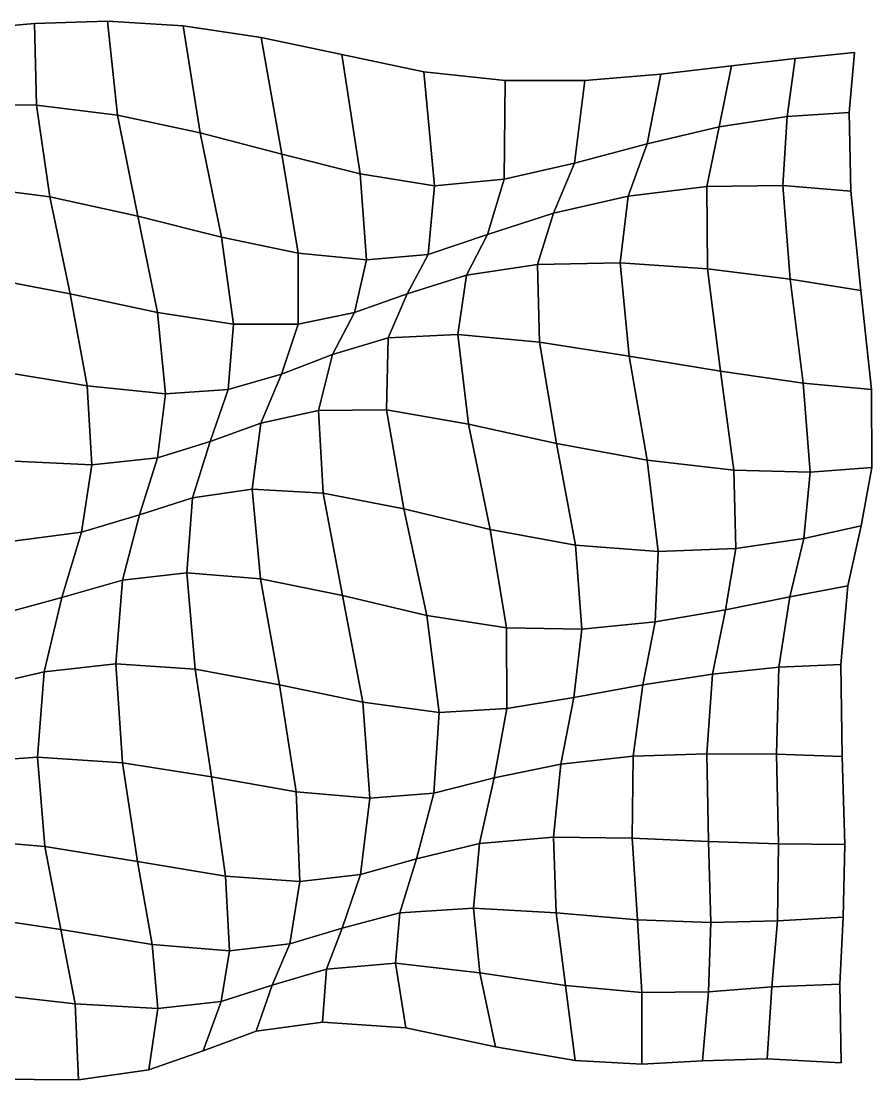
# Model space of a CAD drawing. Extents: x -161 to 224, y -128 to 124.
# Drawn here: x 23.8 to 224.3, y -125.1 to 124.4 of the extents above; entities that cross this region are included whole.
import ezdxf

# ---------------------------------------------------------------- set-up
doc = ezdxf.new("R2010")
doc.units = 0

msp = doc.modelspace()

# ---------------------------------------------------------------- linework, layer by layer
for points in [[(8.918265, 104.832207, -0.223197), (27.358091, 104.616417, 0.092985), (26.916843, 123.928009, -0.243772), (10.049014, 122.361443, -0.772292)], [(8.918265, 104.832207, -0.223197), (10.049014, 122.361443, -0.772292), (26.916843, 123.928009, -0.243772), (27.358091, 104.616417, 0.092985)], [(27.358091, 104.616417, 0.092985), (46.498928, 102.304314, -0.145002), (44.162743, 124.439896, -0.256273), (26.916843, 123.928009, -0.243772)], [(27.358091, 104.616417, 0.092985), (26.916843, 123.928009, -0.243772), (44.162743, 124.439896, -0.256273), (46.498928, 102.304314, -0.145002)], [(46.498928, 102.304314, -0.145002), (65.938744, 98.163071, -0.811147), (61.926289, 123.363197, -0.918742), (44.162743, 124.439896, -0.256273)], [(46.498928, 102.304314, -0.145002), (44.162743, 124.439896, -0.256273), (61.926289, 123.363197, -0.918742), (65.938744, 98.163071, -0.811147)], [(65.938744, 98.163071, -0.811147), (85.186073, 93.102859, -1.67746), (80.341217, 120.584045, -2.177941), (61.926289, 123.363197, -0.918742)], [(65.938744, 98.163071, -0.811147), (61.926289, 123.363197, -0.918742), (80.341217, 120.584045, -2.177941), (85.186073, 93.102859, -1.67746)], [(85.186073, 93.102859, -1.67746), (103.703545, 88.467361, -2.723268), (99.344002, 116.608574, -4.000871), (80.341217, 120.584045, -2.177941)], [(85.186073, 93.102859, -1.67746), (80.341217, 120.584045, -2.177941), (99.344002, 116.608574, -4.000871), (103.703545, 88.467361, -2.723268)], [(103.703545, 88.467361, -2.723268), (121.220268, 85.647552, -4.288994), (118.731323, 112.490173, -6.459198), (99.344002, 116.608574, -4.000871)], [(103.703545, 88.467361, -2.723268), (99.344002, 116.608574, -4.000871), (118.731323, 112.490173, -6.459198), (121.220268, 85.647552, -4.288994)], [(188.338898, 99.508163, -11.57028), (204.31044, 101.958321, -9.836219), (206.257172, 115.616501, -6.647185), (191.235413, 113.891396, -9.886594)], [(188.338898, 99.508163, -11.57028), (191.235413, 113.891396, -9.886594), (206.257172, 115.616501, -6.647185), (204.31044, 101.958321, -9.836219)], [(204.31044, 101.958321, -9.836219), (218.961548, 102.913681, -6.067088), (220.245026, 117.069626, -2.354146), (206.257172, 115.616501, -6.647185)], [(204.31044, 101.958321, -9.836219), (206.257172, 115.616501, -6.647185), (220.245026, 117.069626, -2.354146), (218.961548, 102.913681, -6.067088)], [(121.220268, 85.647552, -4.288994), (137.634827, 87.174522, -6.302417), (137.891785, 110.455086, -8.680449), (118.731323, 112.490173, -6.459198)], [(121.220268, 85.647552, -4.288994), (118.731323, 112.490173, -6.459198), (137.891785, 110.455086, -8.680449), (137.634827, 87.174522, -6.302417)], [(171.311386, 95.54924, -10.944477), (188.338898, 99.508163, -11.57028), (191.235413, 113.891396, -9.886594), (174.5755, 111.953522, -11.138139)], [(171.311386, 95.54924, -10.944477), (174.5755, 111.953522, -11.138139), (191.235413, 113.891396, -9.886594), (188.338898, 99.508163, -11.57028)], [(137.634827, 87.174522, -6.302417), (154.218292, 90.963799, -8.783713), (156.607468, 110.491493, -10.488631), (137.891785, 110.455086, -8.680449)], [(137.634827, 87.174522, -6.302417), (137.891785, 110.455086, -8.680449), (156.607468, 110.491493, -10.488631), (154.218292, 90.963799, -8.783713)], [(154.218292, 90.963799, -8.783713), (171.311386, 95.54924, -10.944477), (174.5755, 111.953522, -11.138139), (156.607468, 110.491493, -10.488631)], [(154.218292, 90.963799, -8.783713), (156.607468, 110.491493, -10.488631), (174.5755, 111.953522, -11.138139), (171.311386, 95.54924, -10.944477)], [(9.772697, 85.708145, -0.306701), (30.506697, 83.012199, -0.240733), (27.358091, 104.616417, 0.092985), (8.918265, 104.832207, -0.223197)], [(9.772697, 85.708145, -0.306701), (8.918265, 104.832207, -0.223197), (27.358091, 104.616417, 0.092985), (30.506697, 83.012199, -0.240733)], [(30.506697, 83.012199, -0.240733), (51.253788, 78.513649, -0.533583), (46.498928, 102.304314, -0.145002), (27.358091, 104.616417, 0.092985)], [(30.506697, 83.012199, -0.240733), (27.358091, 104.616417, 0.092985), (46.498928, 102.304314, -0.145002), (51.253788, 78.513649, -0.533583)], [(51.253788, 78.513649, -0.533583), (71.018745, 73.573586, -0.865396), (65.938744, 98.163071, -0.811147), (46.498928, 102.304314, -0.145002)], [(51.253788, 78.513649, -0.533583), (46.498928, 102.304314, -0.145002), (65.938744, 98.163071, -0.811147), (71.018745, 73.573586, -0.865396)], [(203.324646, 85.697144, -10.729864), (219.310852, 84.415955, -8.284557), (218.961548, 102.913681, -6.067088), (204.31044, 101.958321, -9.836219)], [(203.324646, 85.697144, -10.729864), (204.31044, 101.958321, -9.836219), (218.961548, 102.913681, -6.067088), (219.310852, 84.415955, -8.284557)], [(185.438644, 85.472885, -10.548389), (203.324646, 85.697144, -10.729864), (204.31044, 101.958321, -9.836219), (188.338898, 99.508163, -11.57028)], [(185.438644, 85.472885, -10.548389), (188.338898, 99.508163, -11.57028), (204.31044, 101.958321, -9.836219), (203.324646, 85.697144, -10.729864)], [(71.018745, 73.573586, -0.865396), (89.10659, 69.739243, -0.908686), (85.186073, 93.102859, -1.67746), (65.938744, 98.163071, -0.811147)], [(71.018745, 73.573586, -0.865396), (65.938744, 98.163071, -0.811147), (85.186073, 93.102859, -1.67746), (89.10659, 69.739243, -0.908686)], [(166.823914, 83.22464, -8.077272), (185.438644, 85.472885, -10.548389), (188.338898, 99.508163, -11.57028), (171.311386, 95.54924, -10.944477)], [(166.823914, 83.22464, -8.077272), (171.311386, 95.54924, -10.944477), (188.338898, 99.508163, -11.57028), (185.438644, 85.472885, -10.548389)], [(149.26532, 79.160049, -4.762304), (166.823914, 83.22464, -8.077272), (171.311386, 95.54924, -10.944477), (154.218292, 90.963799, -8.783713)], [(149.26532, 79.160049, -4.762304), (154.218292, 90.963799, -8.783713), (171.311386, 95.54924, -10.944477), (166.823914, 83.22464, -8.077272)], [(89.10659, 69.739243, -0.908686), (105.219391, 68.210098, -0.695544), (103.703545, 88.467361, -2.723268), (85.186073, 93.102859, -1.67746)], [(89.10659, 69.739243, -0.908686), (85.186073, 93.102859, -1.67746), (103.703545, 88.467361, -2.723268), (105.219391, 68.210098, -0.695544)], [(133.700592, 74.128029, -2.10246), (149.26532, 79.160049, -4.762304), (154.218292, 90.963799, -8.783713), (137.634827, 87.174522, -6.302417)], [(133.700592, 74.128029, -2.10246), (137.634827, 87.174522, -6.302417), (154.218292, 90.963799, -8.783713), (149.26532, 79.160049, -4.762304)], [(105.219391, 68.210098, -0.695544), (119.689499, 69.4851, -0.801467), (121.220268, 85.647552, -4.288994), (103.703545, 88.467361, -2.723268)], [(105.219391, 68.210098, -0.695544), (103.703545, 88.467361, -2.723268), (121.220268, 85.647552, -4.288994), (119.689499, 69.4851, -0.801467)], [(12.98984, 64.425919, -1.005555), (35.320942, 60.173679, -0.976939), (30.506697, 83.012199, -0.240733), (9.772697, 85.708145, -0.306701)], [(12.98984, 64.425919, -1.005555), (9.772697, 85.708145, -0.306701), (30.506697, 83.012199, -0.240733), (35.320942, 60.173679, -0.976939)], [(119.689499, 69.4851, -0.801467), (133.700592, 74.128029, -2.10246), (137.634827, 87.174522, -6.302417), (121.220268, 85.647552, -4.288994)], [(119.689499, 69.4851, -0.801467), (121.220268, 85.647552, -4.288994), (137.634827, 87.174522, -6.302417), (133.700592, 74.128029, -2.10246)], [(164.948837, 67.48558, -4.464067), (185.554794, 66.106064, -8.310751), (185.438644, 85.472885, -10.548389), (166.823914, 83.22464, -8.077272)], [(164.948837, 67.48558, -4.464067), (166.823914, 83.22464, -8.077272), (185.438644, 85.472885, -10.548389), (185.554794, 66.106064, -8.310751)], [(185.554794, 66.106064, -8.310751), (205.023331, 63.654602, -10.099689), (203.324646, 85.697144, -10.729864), (185.438644, 85.472885, -10.548389)], [(185.554794, 66.106064, -8.310751), (185.438644, 85.472885, -10.548389), (203.324646, 85.697144, -10.729864), (205.023331, 63.654602, -10.099689)], [(205.023331, 63.654602, -10.099689), (221.719025, 60.967022, -9.024819), (219.310852, 84.415955, -8.284557), (203.324646, 85.697144, -10.729864)], [(205.023331, 63.654602, -10.099689), (203.324646, 85.697144, -10.729864), (219.310852, 84.415955, -8.284557), (221.719025, 60.967022, -9.024819)], [(35.320942, 60.173679, -0.976939), (55.920376, 55.76923, -0.954115), (51.253788, 78.513649, -0.533583), (30.506697, 83.012199, -0.240733)], [(35.320942, 60.173679, -0.976939), (30.506697, 83.012199, -0.240733), (51.253788, 78.513649, -0.533583), (55.920376, 55.76923, -0.954115)], [(145.52774, 67.108368, -0.373492), (164.948837, 67.48558, -4.464067), (166.823914, 83.22464, -8.077272), (149.26532, 79.160049, -4.762304)], [(145.52774, 67.108368, -0.373492), (149.26532, 79.160049, -4.762304), (166.823914, 83.22464, -8.077272), (164.948837, 67.48558, -4.464067)], [(55.920376, 55.76923, -0.954115), (73.834732, 53.019745, -0.586258), (71.018745, 73.573586, -0.865396), (51.253788, 78.513649, -0.533583)], [(55.920376, 55.76923, -0.954115), (51.253788, 78.513649, -0.533583), (71.018745, 73.573586, -0.865396), (73.834732, 53.019745, -0.586258)], [(128.765579, 64.608261, 2.342953), (145.52774, 67.108368, -0.373492), (149.26532, 79.160049, -4.762304), (133.700592, 74.128029, -2.10246)], [(128.765579, 64.608261, 2.342953), (133.700592, 74.128029, -2.10246), (149.26532, 79.160049, -4.762304), (145.52774, 67.108368, -0.373492)], [(73.834732, 53.019745, -0.586258), (89.067139, 53.019531, 0.399449), (89.10659, 69.739243, -0.908686), (71.018745, 73.573586, -0.865396)], [(73.834732, 53.019745, -0.586258), (71.018745, 73.573586, -0.865396), (89.10659, 69.739243, -0.908686), (89.067139, 53.019531, 0.399449)], [(114.794388, 60.20192, 3.058645), (128.765579, 64.608261, 2.342953), (133.700592, 74.128029, -2.10246), (119.689499, 69.4851, -0.801467)], [(114.794388, 60.20192, 3.058645), (119.689499, 69.4851, -0.801467), (133.700592, 74.128029, -2.10246), (128.765579, 64.608261, 2.342953)], [(89.067139, 53.019531, 0.399449), (102.316978, 55.749489, 1.85864), (105.219391, 68.210098, -0.695544), (89.10659, 69.739243, -0.908686)], [(89.067139, 53.019531, 0.399449), (89.10659, 69.739243, -0.908686), (105.219391, 68.210098, -0.695544), (102.316978, 55.749489, 1.85864)], [(102.316978, 55.749489, 1.85864), (114.794388, 60.20192, 3.058645), (119.689499, 69.4851, -0.801467), (105.219391, 68.210098, -0.695544)], [(102.316978, 55.749489, 1.85864), (105.219391, 68.210098, -0.695544), (119.689499, 69.4851, -0.801467), (114.794388, 60.20192, 3.058645)], [(145.923721, 48.772312, 2.936067), (167.132568, 45.482941, -1.615171), (164.948837, 67.48558, -4.464067), (145.52774, 67.108368, -0.373492)], [(145.923721, 48.772312, 2.936067), (145.52774, 67.108368, -0.373492), (164.948837, 67.48558, -4.464067), (167.132568, 45.482941, -1.615171)], [(167.132568, 45.482941, -1.615171), (188.625702, 41.951904, -6.18227), (185.554794, 66.106064, -8.310751), (164.948837, 67.48558, -4.464067)], [(167.132568, 45.482941, -1.615171), (164.948837, 67.48558, -4.464067), (185.554794, 66.106064, -8.310751), (188.625702, 41.951904, -6.18227)], [(126.704369, 50.601273, 5.857487), (145.923721, 48.772312, 2.936067), (145.52774, 67.108368, -0.373492), (128.765579, 64.608261, 2.342953)], [(126.704369, 50.601273, 5.857487), (128.765579, 64.608261, 2.342953), (145.52774, 67.108368, -0.373492), (145.923721, 48.772312, 2.936067)], [(188.625702, 41.951904, -6.18227), (208.128265, 39.15546, -8.846894), (205.023331, 63.654602, -10.099689), (185.554794, 66.106064, -8.310751)], [(188.625702, 41.951904, -6.18227), (185.554794, 66.106064, -8.310751), (205.023331, 63.654602, -10.099689), (208.128265, 39.15546, -8.846894)], [(17.30452, 42.140045, -2.113544), (39.374012, 38.509247, -1.782297), (35.320942, 60.173679, -0.976939), (12.98984, 64.425919, -1.005555)], [(17.30452, 42.140045, -2.113544), (12.98984, 64.425919, -1.005555), (35.320942, 60.173679, -0.976939), (39.374012, 38.509247, -1.782297)], [(110.32515, 49.835159, 6.502541), (126.704369, 50.601273, 5.857487), (128.765579, 64.608261, 2.342953), (114.794388, 60.20192, 3.058645)], [(110.32515, 49.835159, 6.502541), (114.794388, 60.20192, 3.058645), (128.765579, 64.608261, 2.342953), (126.704369, 50.601273, 5.857487)], [(208.128265, 39.15546, -8.846894), (224.181076, 37.598965, -8.650934), (221.719025, 60.967022, -9.024819), (205.023331, 63.654602, -10.099689)], [(208.128265, 39.15546, -8.846894), (205.023331, 63.654602, -10.099689), (221.719025, 60.967022, -9.024819), (224.181076, 37.598965, -8.650934)], [(39.374012, 38.509247, -1.782297), (57.785652, 36.651196, -1.038311), (55.920376, 55.76923, -0.954115), (35.320942, 60.173679, -0.976939)], [(39.374012, 38.509247, -1.782297), (35.320942, 60.173679, -0.976939), (55.920376, 55.76923, -0.954115), (57.785652, 36.651196, -1.038311)], [(97.166351, 45.917545, 4.610574), (110.32515, 49.835159, 6.502541), (114.794388, 60.20192, 3.058645), (102.316978, 55.749489, 1.85864)], [(97.166351, 45.917545, 4.610574), (102.316978, 55.749489, 1.85864), (114.794388, 60.20192, 3.058645), (110.32515, 49.835159, 6.502541)], [(57.785652, 36.651196, -1.038311), (72.572922, 37.650539, 0.294715), (73.834732, 53.019745, -0.586258), (55.920376, 55.76923, -0.954115)], [(57.785652, 36.651196, -1.038311), (55.920376, 55.76923, -0.954115), (73.834732, 53.019745, -0.586258), (72.572922, 37.650539, 0.294715)], [(85.106743, 41.223015, 2.276096), (97.166351, 45.917545, 4.610574), (102.316978, 55.749489, 1.85864), (89.067139, 53.019531, 0.399449)], [(85.106743, 41.223015, 2.276096), (89.067139, 53.019531, 0.399449), (102.316978, 55.749489, 1.85864), (97.166351, 45.917545, 4.610574)], [(72.572922, 37.650539, 0.294715), (85.106743, 41.223015, 2.276096), (89.067139, 53.019531, 0.399449), (73.834732, 53.019745, -0.586258)], [(72.572922, 37.650539, 0.294715), (73.834732, 53.019745, -0.586258), (89.067139, 53.019531, 0.399449), (85.106743, 41.223015, 2.276096)], [(109.926201, 32.852203, 8.7484), (129.201767, 29.440407, 7.688961), (126.704369, 50.601273, 5.857487), (110.32515, 49.835159, 6.502541)], [(109.926201, 32.852203, 8.7484), (110.32515, 49.835159, 6.502541), (126.704369, 50.601273, 5.857487), (129.201767, 29.440407, 7.688961)], [(129.201767, 29.440407, 7.688961), (149.998642, 24.941965, 4.434984), (145.923721, 48.772312, 2.936067), (126.704369, 50.601273, 5.857487)], [(129.201767, 29.440407, 7.688961), (126.704369, 50.601273, 5.857487), (145.923721, 48.772312, 2.936067), (149.998642, 24.941965, 4.434984)], [(93.848412, 32.674706, 6.852113), (109.926201, 32.852203, 8.7484), (110.32515, 49.835159, 6.502541), (97.166351, 45.917545, 4.610574)], [(93.848412, 32.674706, 6.852113), (97.166351, 45.917545, 4.610574), (110.32515, 49.835159, 6.502541), (109.926201, 32.852203, 8.7484)], [(149.998642, 24.941965, 4.434984), (171.302872, 20.980616, -0.235223), (167.132568, 45.482941, -1.615171), (145.923721, 48.772312, 2.936067)], [(149.998642, 24.941965, 4.434984), (145.923721, 48.772312, 2.936067), (167.132568, 45.482941, -1.615171), (171.302872, 20.980616, -0.235223)], [(80.300537, 29.717278, 4.136584), (93.848412, 32.674706, 6.852113), (97.166351, 45.917545, 4.610574), (85.106743, 41.223015, 2.276096)], [(80.300537, 29.717278, 4.136584), (85.106743, 41.223015, 2.276096), (97.166351, 45.917545, 4.610574), (93.848412, 32.674706, 6.852113)], [(171.302872, 20.980616, -0.235223), (191.765457, 18.60247, -4.757995), (188.625702, 41.951904, -6.18227), (167.132568, 45.482941, -1.615171)], [(171.302872, 20.980616, -0.235223), (167.132568, 45.482941, -1.615171), (188.625702, 41.951904, -6.18227), (191.765457, 18.60247, -4.757995)], [(20.460297, 20.847322, -3.479917), (40.449436, 19.888157, -2.62847), (39.374012, 38.509247, -1.782297), (17.30452, 42.140045, -2.113544)], [(20.460297, 20.847322, -3.479917), (17.30452, 42.140045, -2.113544), (39.374012, 38.509247, -1.782297), (40.449436, 19.888157, -2.62847)], [(68.342247, 25.355717, 1.383069), (80.300537, 29.717278, 4.136584), (85.106743, 41.223015, 2.276096), (72.572922, 37.650539, 0.294715)], [(68.342247, 25.355717, 1.383069), (72.572922, 37.650539, 0.294715), (85.106743, 41.223015, 2.276096), (80.300537, 29.717278, 4.136584)], [(191.765457, 18.60247, -4.757995), (209.725525, 18.133316, -7.449917), (208.128265, 39.15546, -8.846894), (188.625702, 41.951904, -6.18227)], [(191.765457, 18.60247, -4.757995), (188.625702, 41.951904, -6.18227), (208.128265, 39.15546, -8.846894), (209.725525, 18.133316, -7.449917)], [(40.449436, 19.888157, -2.62847), (55.903572, 21.540558, -0.955085), (57.785652, 36.651196, -1.038311), (39.374012, 38.509247, -1.782297)], [(40.449436, 19.888157, -2.62847), (39.374012, 38.509247, -1.782297), (57.785652, 36.651196, -1.038311), (55.903572, 21.540558, -0.955085)], [(55.903572, 21.540558, -0.955085), (68.342247, 25.355717, 1.383069), (72.572922, 37.650539, 0.294715), (57.785652, 36.651196, -1.038311)], [(55.903572, 21.540558, -0.955085), (57.785652, 36.651196, -1.038311), (72.572922, 37.650539, 0.294715), (68.342247, 25.355717, 1.383069)], [(209.725525, 18.133316, -7.449917), (224.298096, 19.290789, -7.516487), (224.181076, 37.598965, -8.650934), (208.128265, 39.15546, -8.846894)], [(209.725525, 18.133316, -7.449917), (208.128265, 39.15546, -8.846894), (224.181076, 37.598965, -8.650934), (224.298096, 19.290789, -7.516487)], [(78.223213, 14.159698, 4.846601), (94.94191, 13.217232, 7.496843), (93.848412, 32.674706, 6.852113), (80.300537, 29.717278, 4.136584)], [(78.223213, 14.159698, 4.846601), (80.300537, 29.717278, 4.136584), (93.848412, 32.674706, 6.852113), (94.94191, 13.217232, 7.496843)], [(94.94191, 13.217232, 7.496843), (113.972076, 9.540063, 8.922599), (109.926201, 32.852203, 8.7484), (93.848412, 32.674706, 6.852113)], [(94.94191, 13.217232, 7.496843), (93.848412, 32.674706, 6.852113), (109.926201, 32.852203, 8.7484), (113.972076, 9.540063, 8.922599)], [(113.972076, 9.540063, 8.922599), (134.297699, 4.606736, 7.315031), (129.201767, 29.440407, 7.688961), (109.926201, 32.852203, 8.7484)], [(113.972076, 9.540063, 8.922599), (109.926201, 32.852203, 8.7484), (129.201767, 29.440407, 7.688961), (134.297699, 4.606736, 7.315031)], [(64.184349, 12.094036, 1.660887), (78.223213, 14.159698, 4.846601), (80.300537, 29.717278, 4.136584), (68.342247, 25.355717, 1.383069)], [(64.184349, 12.094036, 1.660887), (68.342247, 25.355717, 1.383069), (80.300537, 29.717278, 4.136584), (78.223213, 14.159698, 4.846601)], [(134.297699, 4.606736, 7.315031), (154.418274, 0.971875, 3.866047), (149.998642, 24.941965, 4.434984), (129.201767, 29.440407, 7.688961)], [(134.297699, 4.606736, 7.315031), (129.201767, 29.440407, 7.688961), (149.998642, 24.941965, 4.434984), (154.418274, 0.971875, 3.866047)], [(51.638401, 8.08371, -1.431377), (64.184349, 12.094036, 1.660887), (68.342247, 25.355717, 1.383069), (55.903572, 21.540558, -0.955085)], [(51.638401, 8.08371, -1.431377), (55.903572, 21.540558, -0.955085), (68.342247, 25.355717, 1.383069), (64.184349, 12.094036, 1.660887)], [(154.418274, 0.971875, 3.866047), (173.935196, -0.523872, -0.484381), (171.302872, 20.980616, -0.235223), (149.998642, 24.941965, 4.434984)], [(154.418274, 0.971875, 3.866047), (149.998642, 24.941965, 4.434984), (171.302872, 20.980616, -0.235223), (173.935196, -0.523872, -0.484381)], [(20.641317, 1.738563, -5.092856), (37.973412, 4.01896, -3.868504), (40.449436, 19.888157, -2.62847), (20.460297, 20.847322, -3.479917)], [(20.641317, 1.738563, -5.092856), (20.460297, 20.847322, -3.479917), (40.449436, 19.888157, -2.62847), (37.973412, 4.01896, -3.868504)], [(37.973412, 4.01896, -3.868504), (51.638401, 8.08371, -1.431377), (55.903572, 21.540558, -0.955085), (40.449436, 19.888157, -2.62847)], [(37.973412, 4.01896, -3.868504), (40.449436, 19.888157, -2.62847), (55.903572, 21.540558, -0.955085), (51.638401, 8.08371, -1.431377)], [(173.935196, -0.523872, -0.484381), (192.219345, 0.163657, -4.297604), (191.765457, 18.60247, -4.757995), (171.302872, 20.980616, -0.235223)], [(173.935196, -0.523872, -0.484381), (171.302872, 20.980616, -0.235223), (191.765457, 18.60247, -4.757995), (192.219345, 0.163657, -4.297604)], [(192.219345, 0.163657, -4.297604), (208.285873, 2.493369, -6.26655), (209.725525, 18.133316, -7.449917), (191.765457, 18.60247, -4.757995)], [(192.219345, 0.163657, -4.297604), (191.765457, 18.60247, -4.757995), (209.725525, 18.133316, -7.449917), (208.285873, 2.493369, -6.26655)], [(208.285873, 2.493369, -6.26655), (221.770889, 5.537456, -6.052214), (224.298096, 19.290789, -7.516487), (209.725525, 18.133316, -7.449917)], [(208.285873, 2.493369, -6.26655), (209.725525, 18.133316, -7.449917), (224.298096, 19.290789, -7.516487), (221.770889, 5.537456, -6.052214)], [(62.802551, -5.542017, 0.002564), (80.230209, -6.963164, 3.211934), (78.223213, 14.159698, 4.846601), (64.184349, 12.094036, 1.660887)], [(62.802551, -5.542017, 0.002564), (64.184349, 12.094036, 1.660887), (78.223213, 14.159698, 4.846601), (80.230209, -6.963164, 3.211934)], [(80.230209, -6.963164, 3.211934), (99.542107, -10.918246, 5.569177), (94.94191, 13.217232, 7.496843), (78.223213, 14.159698, 4.846601)], [(80.230209, -6.963164, 3.211934), (78.223213, 14.159698, 4.846601), (94.94191, 13.217232, 7.496843), (99.542107, -10.918246, 5.569177)], [(99.542107, -10.918246, 5.569177), (119.372299, -15.618661, 6.463151), (113.972076, 9.540063, 8.922599), (94.94191, 13.217232, 7.496843)], [(99.542107, -10.918246, 5.569177), (94.94191, 13.217232, 7.496843), (113.972076, 9.540063, 8.922599), (119.372299, -15.618661, 6.463151)], [(47.631718, -7.325962, -3.304081), (62.802551, -5.542017, 0.002564), (64.184349, 12.094036, 1.660887), (51.638401, 8.08371, -1.431377)], [(47.631718, -7.325962, -3.304081), (51.638401, 8.08371, -1.431377), (64.184349, 12.094036, 1.660887), (62.802551, -5.542017, 0.002564)], [(33.377899, -11.399661, -5.85981), (47.631718, -7.325962, -3.304081), (51.638401, 8.08371, -1.431377), (37.973412, 4.01896, -3.868504)], [(33.377899, -11.399661, -5.85981), (37.973412, 4.01896, -3.868504), (51.638401, 8.08371, -1.431377), (47.631718, -7.325962, -3.304081)], [(119.372299, -15.618661, 6.463151), (138.144867, -18.498821, 4.708992), (134.297699, 4.606736, 7.315031), (113.972076, 9.540063, 8.922599)], [(119.372299, -15.618661, 6.463151), (113.972076, 9.540063, 8.922599), (134.297699, 4.606736, 7.315031), (138.144867, -18.498821, 4.708992)], [(204.993057, -11.226073, -5.279306), (218.60585, -8.659382, -4.638481), (221.770889, 5.537456, -6.052214), (208.285873, 2.493369, -6.26655)], [(204.993057, -11.226073, -5.279306), (208.285873, 2.493369, -6.26655), (221.770889, 5.537456, -6.052214), (218.60585, -8.659382, -4.638481)], [(17.691515, -15.611857, -6.846465), (33.377899, -11.399661, -5.85981), (37.973412, 4.01896, -3.868504), (20.641317, 1.738563, -5.092856)], [(17.691515, -15.611857, -6.846465), (20.641317, 1.738563, -5.092856), (37.973412, 4.01896, -3.868504), (33.377899, -11.399661, -5.85981)], [(138.144867, -18.498821, 4.708992), (155.927948, -18.823912, 1.607444), (154.418274, 0.971875, 3.866047), (134.297699, 4.606736, 7.315031)], [(138.144867, -18.498821, 4.708992), (134.297699, 4.606736, 7.315031), (154.418274, 0.971875, 3.866047), (155.927948, -18.823912, 1.607444)], [(155.927948, -18.823912, 1.607444), (173.19873, -17.1455, -1.818252), (173.935196, -0.523872, -0.484381), (154.418274, 0.971875, 3.866047)], [(155.927948, -18.823912, 1.607444), (154.418274, 0.971875, 3.866047), (173.935196, -0.523872, -0.484381), (173.19873, -17.1455, -1.818252)], [(173.19873, -17.1455, -1.818252), (189.793716, -14.326951, -4.380298), (192.219345, 0.163657, -4.297604), (173.935196, -0.523872, -0.484381)], [(173.19873, -17.1455, -1.818252), (173.935196, -0.523872, -0.484381), (192.219345, 0.163657, -4.297604), (189.793716, -14.326951, -4.380298)], [(189.793716, -14.326951, -4.380298), (204.993057, -11.226073, -5.279306), (208.285873, 2.493369, -6.26655), (192.219345, 0.163657, -4.297604)], [(189.793716, -14.326951, -4.380298), (192.219345, 0.163657, -4.297604), (208.285873, 2.493369, -6.26655), (204.993057, -11.226073, -5.279306)], [(29.19923, -28.869411, -8.360374), (46.118557, -27.028301, -6.651323), (47.631718, -7.325962, -3.304081), (33.377899, -11.399661, -5.85981)], [(29.19923, -28.869411, -8.360374), (33.377899, -11.399661, -5.85981), (47.631718, -7.325962, -3.304081), (46.118557, -27.028301, -6.651323)], [(46.118557, -27.028301, -6.651323), (64.812912, -28.292137, -3.918119), (62.802551, -5.542017, 0.002564), (47.631718, -7.325962, -3.304081)], [(46.118557, -27.028301, -6.651323), (47.631718, -7.325962, -3.304081), (62.802551, -5.542017, 0.002564), (64.812912, -28.292137, -3.918119)], [(64.812912, -28.292137, -3.918119), (84.710869, -31.974087, -1.143222), (80.230209, -6.963164, 3.211934), (62.802551, -5.542017, 0.002564)], [(64.812912, -28.292137, -3.918119), (62.802551, -5.542017, 0.002564), (80.230209, -6.963164, 3.211934), (84.710869, -31.974087, -1.143222)], [(84.710869, -31.974087, -1.143222), (104.290962, -36.043232, 0.854969), (99.542107, -10.918246, 5.569177), (80.230209, -6.963164, 3.211934)], [(84.710869, -31.974087, -1.143222), (80.230209, -6.963164, 3.211934), (99.542107, -10.918246, 5.569177), (104.290962, -36.043232, 0.854969)], [(202.400345, -27.816633, -4.389003), (217.016418, -27.163351, -3.512351), (218.60585, -8.659382, -4.638481), (204.993057, -11.226073, -5.279306)], [(202.400345, -27.816633, -4.389003), (204.993057, -11.226073, -5.279306), (218.60585, -8.659382, -4.638481), (217.016418, -27.163351, -3.512351)], [(13.248227, -32.611897, -8.236677), (29.19923, -28.869411, -8.360374), (33.377899, -11.399661, -5.85981), (17.691515, -15.611857, -6.846465)], [(13.248227, -32.611897, -8.236677), (17.691515, -15.611857, -6.846465), (33.377899, -11.399661, -5.85981), (29.19923, -28.869411, -8.360374)], [(104.290962, -36.043232, 0.854969), (122.315041, -38.460423, 1.505315), (119.372299, -15.618661, 6.463151), (99.542107, -10.918246, 5.569177)], [(104.290962, -36.043232, 0.854969), (99.542107, -10.918246, 5.569177), (119.372299, -15.618661, 6.463151), (122.315041, -38.460423, 1.505315)], [(186.779175, -29.475863, -4.549405), (202.400345, -27.816633, -4.389003), (204.993057, -11.226073, -5.279306), (189.793716, -14.326951, -4.380298)], [(186.779175, -29.475863, -4.549405), (189.793716, -14.326951, -4.380298), (204.993057, -11.226073, -5.279306), (202.400345, -27.816633, -4.389003)], [(170.35231, -31.954893, -3.531064), (186.779175, -29.475863, -4.549405), (189.793716, -14.326951, -4.380298), (173.19873, -17.1455, -1.818252)], [(170.35231, -31.954893, -3.531064), (173.19873, -17.1455, -1.818252), (189.793716, -14.326951, -4.380298), (186.779175, -29.475863, -4.549405)], [(122.315041, -38.460423, 1.505315), (138.297989, -37.55513, 0.376208), (138.144867, -18.498821, 4.708992), (119.372299, -15.618661, 6.463151)], [(122.315041, -38.460423, 1.505315), (119.372299, -15.618661, 6.463151), (138.144867, -18.498821, 4.708992), (138.297989, -37.55513, 0.376208)], [(154.054443, -34.925434, -1.614328), (170.35231, -31.954893, -3.531064), (173.19873, -17.1455, -1.818252), (155.927948, -18.823912, 1.607444)], [(154.054443, -34.925434, -1.614328), (155.927948, -18.823912, 1.607444), (173.19873, -17.1455, -1.818252), (170.35231, -31.954893, -3.531064)], [(138.297989, -37.55513, 0.376208), (154.054443, -34.925434, -1.614328), (155.927948, -18.823912, 1.607444), (138.144867, -18.498821, 4.708992)], [(138.297989, -37.55513, 0.376208), (138.144867, -18.498821, 4.708992), (155.927948, -18.823912, 1.607444), (154.054443, -34.925434, -1.614328)], [(27.622238, -49.028004, -10.210989), (47.677021, -50.31004, -10.216594), (46.118557, -27.028301, -6.651323), (29.19923, -28.869411, -8.360374)], [(27.622238, -49.028004, -10.210989), (29.19923, -28.869411, -8.360374), (46.118557, -27.028301, -6.651323), (47.677021, -50.31004, -10.216594)], [(47.677021, -50.31004, -10.216594), (68.66143, -53.65818, -8.835721), (64.812912, -28.292137, -3.918119), (46.118557, -27.028301, -6.651323)], [(47.677021, -50.31004, -10.216594), (46.118557, -27.028301, -6.651323), (64.812912, -28.292137, -3.918119), (68.66143, -53.65818, -8.835721)], [(201.810043, -48.318546, -3.586575), (217.297943, -48.890778, -2.852682), (217.016418, -27.163351, -3.512351), (202.400345, -27.816633, -4.389003)], [(201.810043, -48.318546, -3.586575), (202.400345, -27.816633, -4.389003), (217.016418, -27.163351, -3.512351), (217.297943, -48.890778, -2.852682)], [(9.768808, -50.24379, -8.336405), (27.622238, -49.028004, -10.210989), (29.19923, -28.869411, -8.360374), (13.248227, -32.611897, -8.236677)], [(9.768808, -50.24379, -8.336405), (13.248227, -32.611897, -8.236677), (29.19923, -28.869411, -8.360374), (27.622238, -49.028004, -10.210989)], [(68.66143, -53.65818, -8.835721), (88.571556, -57.145195, -6.91888), (84.710869, -31.974087, -1.143222), (64.812912, -28.292137, -3.918119)], [(68.66143, -53.65818, -8.835721), (64.812912, -28.292137, -3.918119), (84.710869, -31.974087, -1.143222), (88.571556, -57.145195, -6.91888)], [(168.062408, -48.795975, -4.794827), (185.405121, -48.196922, -4.416324), (186.779175, -29.475863, -4.549405), (170.35231, -31.954893, -3.531064)], [(168.062408, -48.795975, -4.794827), (170.35231, -31.954893, -3.531064), (186.779175, -29.475863, -4.549405), (185.405121, -48.196922, -4.416324)], [(185.405121, -48.196922, -4.416324), (201.810043, -48.318546, -3.586575), (202.400345, -27.816633, -4.389003), (186.779175, -29.475863, -4.549405)], [(185.405121, -48.196922, -4.416324), (186.779175, -29.475863, -4.549405), (202.400345, -27.816633, -4.389003), (201.810043, -48.318546, -3.586575)], [(88.571556, -57.145195, -6.91888), (105.995308, -58.698715, -5.279617), (104.290962, -36.043232, 0.854969), (84.710869, -31.974087, -1.143222)], [(88.571556, -57.145195, -6.91888), (84.710869, -31.974087, -1.143222), (104.290962, -36.043232, 0.854969), (105.995308, -58.698715, -5.279617)], [(150.958496, -50.641094, -4.614095), (168.062408, -48.795975, -4.794827), (170.35231, -31.954893, -3.531064), (154.054443, -34.925434, -1.614328)], [(150.958496, -50.641094, -4.614095), (154.054443, -34.925434, -1.614328), (170.35231, -31.954893, -3.531064), (168.062408, -48.795975, -4.794827)], [(135.306366, -53.855331, -4.288338), (150.958496, -50.641094, -4.614095), (154.054443, -34.925434, -1.614328), (138.297989, -37.55513, 0.376208)], [(135.306366, -53.855331, -4.288338), (138.297989, -37.55513, 0.376208), (154.054443, -34.925434, -1.614328), (150.958496, -50.641094, -4.614095)], [(105.995308, -58.698715, -5.279617), (121.08474, -57.476852, -4.473486), (122.315041, -38.460423, 1.505315), (104.290962, -36.043232, 0.854969)], [(105.995308, -58.698715, -5.279617), (104.290962, -36.043232, 0.854969), (122.315041, -38.460423, 1.505315), (121.08474, -57.476852, -4.473486)], [(121.08474, -57.476852, -4.473486), (135.306366, -53.855331, -4.288338), (138.297989, -37.55513, 0.376208), (122.315041, -38.460423, 1.505315)], [(121.08474, -57.476852, -4.473486), (122.315041, -38.460423, 1.505315), (138.297989, -37.55513, 0.376208), (135.306366, -53.855331, -4.288338)], [(9.036086, -68.330513, -6.337285), (29.320271, -70.102539, -9.859035), (27.622238, -49.028004, -10.210989), (9.768808, -50.24379, -8.336405)], [(9.036086, -68.330513, -6.337285), (9.768808, -50.24379, -8.336405), (27.622238, -49.028004, -10.210989), (29.320271, -70.102539, -9.859035)], [(29.320271, -70.102539, -9.859035), (51.219475, -73.620415, -11.825101), (47.677021, -50.31004, -10.216594), (27.622238, -49.028004, -10.210989)], [(29.320271, -70.102539, -9.859035), (27.622238, -49.028004, -10.210989), (47.677021, -50.31004, -10.216594), (51.219475, -73.620415, -11.825101)], [(149.221985, -67.898781, -6.189943), (167.831741, -68.136963, -5.047797), (168.062408, -48.795975, -4.794827), (150.958496, -50.641094, -4.614095)], [(149.221985, -67.898781, -6.189943), (150.958496, -50.641094, -4.614095), (168.062408, -48.795975, -4.794827), (167.831741, -68.136963, -5.047797)], [(167.831741, -68.136963, -5.047797), (185.79805, -68.92038, -3.908116), (185.405121, -48.196922, -4.416324), (168.062408, -48.795975, -4.794827)], [(167.831741, -68.136963, -5.047797), (168.062408, -48.795975, -4.794827), (185.405121, -48.196922, -4.416324), (185.79805, -68.92038, -3.908116)], [(185.79805, -68.92038, -3.908116), (202.265045, -69.403572, -3.036397), (201.810043, -48.318546, -3.586575), (185.405121, -48.196922, -4.416324)], [(185.79805, -68.92038, -3.908116), (185.405121, -48.196922, -4.416324), (201.810043, -48.318546, -3.586575), (202.265045, -69.403572, -3.036397)], [(202.265045, -69.403572, -3.036397), (217.918579, -69.559761, -2.790252), (217.297943, -48.890778, -2.852682), (201.810043, -48.318546, -3.586575)], [(202.265045, -69.403572, -3.036397), (201.810043, -48.318546, -3.586575), (217.297943, -48.890778, -2.852682), (217.918579, -69.559761, -2.790252)], [(51.219475, -73.620415, -11.825101), (71.943268, -77.048859, -12.158889), (68.66143, -53.65818, -8.835721), (47.677021, -50.31004, -10.216594)], [(51.219475, -73.620415, -11.825101), (47.677021, -50.31004, -10.216594), (68.66143, -53.65818, -8.835721), (71.943268, -77.048859, -12.158889)], [(131.809433, -69.374641, -7.401672), (149.221985, -67.898781, -6.189943), (150.958496, -50.641094, -4.614095), (135.306366, -53.855331, -4.288338)], [(131.809433, -69.374641, -7.401672), (135.306366, -53.855331, -4.288338), (150.958496, -50.641094, -4.614095), (149.221985, -67.898781, -6.189943)], [(71.943268, -77.048859, -12.158889), (89.45472, -78.325096, -11.353597), (88.571556, -57.145195, -6.91888), (68.66143, -53.65818, -8.835721)], [(71.943268, -77.048859, -12.158889), (68.66143, -53.65818, -8.835721), (88.571556, -57.145195, -6.91888), (89.45472, -78.325096, -11.353597)], [(116.985962, -72.964462, -8.95716), (131.809433, -69.374641, -7.401672), (135.306366, -53.855331, -4.288338), (121.08474, -57.476852, -4.473486)], [(116.985962, -72.964462, -8.95716), (121.08474, -57.476852, -4.473486), (135.306366, -53.855331, -4.288338), (131.809433, -69.374641, -7.401672)], [(89.45472, -78.325096, -11.353597), (103.802574, -76.632294, -10.099382), (105.995308, -58.698715, -5.279617), (88.571556, -57.145195, -6.91888)], [(89.45472, -78.325096, -11.353597), (88.571556, -57.145195, -6.91888), (105.995308, -58.698715, -5.279617), (103.802574, -76.632294, -10.099382)], [(103.802574, -76.632294, -10.099382), (116.985962, -72.964462, -8.95716), (121.08474, -57.476852, -4.473486), (105.995308, -58.698715, -5.279617)], [(103.802574, -76.632294, -10.099382), (105.995308, -58.698715, -5.279617), (121.08474, -57.476852, -4.473486), (116.985962, -72.964462, -8.95716)], [(11.075456, -86.313225, -2.428737), (33.103573, -89.634468, -6.613852), (29.320271, -70.102539, -9.859035), (9.036086, -68.330513, -6.337285)], [(11.075456, -86.313225, -2.428737), (9.036086, -68.330513, -6.337285), (29.320271, -70.102539, -9.859035), (33.103573, -89.634468, -6.613852)], [(113.066269, -85.692444, -9.976185), (130.374191, -84.625992, -7.831756), (131.809433, -69.374641, -7.401672), (116.985962, -72.964462, -8.95716)], [(113.066269, -85.692444, -9.976185), (116.985962, -72.964462, -8.95716), (131.809433, -69.374641, -7.401672), (130.374191, -84.625992, -7.831756)], [(130.374191, -84.625992, -7.831756), (149.857651, -85.733902, -5.980175), (149.221985, -67.898781, -6.189943), (131.809433, -69.374641, -7.401672)], [(130.374191, -84.625992, -7.831756), (131.809433, -69.374641, -7.401672), (149.221985, -67.898781, -6.189943), (149.857651, -85.733902, -5.980175)], [(149.857651, -85.733902, -5.980175), (169.036606, -87.320686, -4.473248), (167.831741, -68.136963, -5.047797), (149.221985, -67.898781, -6.189943)], [(149.857651, -85.733902, -5.980175), (149.221985, -67.898781, -6.189943), (167.831741, -68.136963, -5.047797), (169.036606, -87.320686, -4.473248)], [(169.036606, -87.320686, -4.473248), (186.356918, -88.001877, -3.43153), (185.79805, -68.92038, -3.908116), (167.831741, -68.136963, -5.047797)], [(169.036606, -87.320686, -4.473248), (167.831741, -68.136963, -5.047797), (185.79805, -68.92038, -3.908116), (186.356918, -88.001877, -3.43153)], [(186.356918, -88.001877, -3.43153), (202.025635, -87.552963, -3.04855), (202.265045, -69.403572, -3.036397), (185.79805, -68.92038, -3.908116)], [(186.356918, -88.001877, -3.43153), (185.79805, -68.92038, -3.908116), (202.265045, -69.403572, -3.036397), (202.025635, -87.552963, -3.04855)], [(202.025635, -87.552963, -3.04855), (217.560791, -86.736244, -3.339592), (217.918579, -69.559761, -2.790252), (202.265045, -69.403572, -3.036397)], [(202.025635, -87.552963, -3.04855), (202.265045, -69.403572, -3.036397), (217.918579, -69.559761, -2.790252), (217.560791, -86.736244, -3.339592)], [(33.103573, -89.634468, -6.613852), (54.679764, -93.144798, -9.892111), (51.219475, -73.620415, -11.825101), (29.320271, -70.102539, -9.859035)], [(33.103573, -89.634468, -6.613852), (29.320271, -70.102539, -9.859035), (51.219475, -73.620415, -11.825101), (54.679764, -93.144798, -9.892111)], [(54.679764, -93.144798, -9.892111), (72.861107, -94.615898, -11.642618), (71.943268, -77.048859, -12.158889), (51.219475, -73.620415, -11.825101)], [(54.679764, -93.144798, -9.892111), (51.219475, -73.620415, -11.825101), (71.943268, -77.048859, -12.158889), (72.861107, -94.615898, -11.642618)], [(99.438942, -89.284103, -11.184711), (113.066269, -85.692444, -9.976185), (116.985962, -72.964462, -8.95716), (103.802574, -76.632294, -10.099382)], [(99.438942, -89.284103, -11.184711), (103.802574, -76.632294, -10.099382), (116.985962, -72.964462, -8.95716), (113.066269, -85.692444, -9.976185)], [(72.861107, -94.615898, -11.642618), (87.081238, -93.012489, -11.9174), (89.45472, -78.325096, -11.353597), (71.943268, -77.048859, -12.158889)], [(72.861107, -94.615898, -11.642618), (71.943268, -77.048859, -12.158889), (89.45472, -78.325096, -11.353597), (87.081238, -93.012489, -11.9174)], [(87.081238, -93.012489, -11.9174), (99.438942, -89.284103, -11.184711), (103.802574, -76.632294, -10.099382), (89.45472, -78.325096, -11.353597)], [(87.081238, -93.012489, -11.9174), (89.45472, -78.325096, -11.353597), (103.802574, -76.632294, -10.099382), (99.438942, -89.284103, -11.184711)], [(111.98053, -97.576004, -7.730453), (131.934494, -99.869354, -6.193388), (130.374191, -84.625992, -7.831756), (113.066269, -85.692444, -9.976185)], [(111.98053, -97.576004, -7.730453), (113.066269, -85.692444, -9.976185), (130.374191, -84.625992, -7.831756), (131.934494, -99.869354, -6.193388)], [(131.934494, -99.869354, -6.193388), (152.075699, -102.845512, -4.859411), (149.857651, -85.733902, -5.980175), (130.374191, -84.625992, -7.831756)], [(131.934494, -99.869354, -6.193388), (130.374191, -84.625992, -7.831756), (149.857651, -85.733902, -5.980175), (152.075699, -102.845512, -4.859411)], [(14.208533, -104.645447, 1.833267), (36.524029, -107.156387, -1.608277), (33.103573, -89.634468, -6.613852), (11.075456, -86.313225, -2.428737)], [(14.208533, -104.645447, 1.833267), (11.075456, -86.313225, -2.428737), (33.103573, -89.634468, -6.613852), (36.524029, -107.156387, -1.608277)], [(95.751251, -98.995605, -8.377678), (111.98053, -97.576004, -7.730453), (113.066269, -85.692444, -9.976185), (99.438942, -89.284103, -11.184711)], [(95.751251, -98.995605, -8.377678), (99.438942, -89.284103, -11.184711), (113.066269, -85.692444, -9.976185), (111.98053, -97.576004, -7.730453)], [(152.075699, -102.845512, -4.859411), (170.085114, -104.486526, -3.933326), (169.036606, -87.320686, -4.473248), (149.857651, -85.733902, -5.980175)], [(152.075699, -102.845512, -4.859411), (149.857651, -85.733902, -5.980175), (169.036606, -87.320686, -4.473248), (170.085114, -104.486526, -3.933326)], [(170.085114, -104.486526, -3.933326), (185.773819, -104.278709, -3.553248), (186.356918, -88.001877, -3.43153), (169.036606, -87.320686, -4.473248)], [(170.085114, -104.486526, -3.933326), (169.036606, -87.320686, -4.473248), (186.356918, -88.001877, -3.43153), (185.773819, -104.278709, -3.553248)], [(200.688522, -103.155243, -3.727323), (216.717865, -102.501312, -4.17973), (217.560791, -86.736244, -3.339592), (202.025635, -87.552963, -3.04855)], [(200.688522, -103.155243, -3.727323), (202.025635, -87.552963, -3.04855), (217.560791, -86.736244, -3.339592), (216.717865, -102.501312, -4.17973)], [(36.524029, -107.156387, -1.608277), (55.965225, -108.266937, -4.950018), (54.679764, -93.144798, -9.892111), (33.103573, -89.634468, -6.613852)], [(36.524029, -107.156387, -1.608277), (33.103573, -89.634468, -6.613852), (54.679764, -93.144798, -9.892111), (55.965225, -108.266937, -4.950018)], [(82.966591, -102.737747, -8.370688), (95.751251, -98.995605, -8.377678), (99.438942, -89.284103, -11.184711), (87.081238, -93.012489, -11.9174)], [(82.966591, -102.737747, -8.370688), (87.081238, -93.012489, -11.9174), (99.438942, -89.284103, -11.184711), (95.751251, -98.995605, -8.377678)], [(185.773819, -104.278709, -3.553248), (200.688522, -103.155243, -3.727323), (202.025635, -87.552963, -3.04855), (186.356918, -88.001877, -3.43153)], [(185.773819, -104.278709, -3.553248), (186.356918, -88.001877, -3.43153), (202.025635, -87.552963, -3.04855), (200.688522, -103.155243, -3.727323)], [(55.965225, -108.266937, -4.950018), (70.893471, -106.58358, -7.298951), (72.861107, -94.615898, -11.642618), (54.679764, -93.144798, -9.892111)], [(55.965225, -108.266937, -4.950018), (54.679764, -93.144798, -9.892111), (72.861107, -94.615898, -11.642618), (70.893471, -106.58358, -7.298951)], [(70.893471, -106.58358, -7.298951), (82.966591, -102.737747, -8.370688), (87.081238, -93.012489, -11.9174), (72.861107, -94.615898, -11.642618)], [(70.893471, -106.58358, -7.298951), (72.861107, -94.615898, -11.642618), (87.081238, -93.012489, -11.9174), (82.966591, -102.737747, -8.370688)], [(79.148407, -113.576019, -3.129703), (94.811234, -111.466751, -4.001446), (95.751251, -98.995605, -8.377678), (82.966591, -102.737747, -8.370688)], [(79.148407, -113.576019, -3.129703), (82.966591, -102.737747, -8.370688), (95.751251, -98.995605, -8.377678), (94.811234, -111.466751, -4.001446)], [(94.811234, -111.466751, -4.001446), (114.471222, -112.825562, -4.448599), (111.98053, -97.576004, -7.730453), (95.751251, -98.995605, -8.377678)], [(94.811234, -111.466751, -4.001446), (95.751251, -98.995605, -8.377678), (111.98053, -97.576004, -7.730453), (114.471222, -112.825562, -4.448599)], [(114.471222, -112.825562, -4.448599), (135.58754, -117.309555, -4.305309), (131.934494, -99.869354, -6.193388), (111.98053, -97.576004, -7.730453)], [(114.471222, -112.825562, -4.448599), (111.98053, -97.576004, -7.730453), (131.934494, -99.869354, -6.193388), (135.58754, -117.309555, -4.305309)], [(135.58754, -117.309555, -4.305309), (154.344604, -120.52475, -4.114916), (152.075699, -102.845512, -4.859411), (131.934494, -99.869354, -6.193388)], [(135.58754, -117.309555, -4.305309), (131.934494, -99.869354, -6.193388), (152.075699, -102.845512, -4.859411), (154.344604, -120.52475, -4.114916)], [(16.316519, -124.900688, 4.298083), (37.295685, -125.051239, 2.64121), (36.524029, -107.156387, -1.608277), (14.208533, -104.645447, 1.833267)], [(16.316519, -124.900688, 4.298083), (14.208533, -104.645447, 1.833267), (36.524029, -107.156387, -1.608277), (37.295685, -125.051239, 2.64121)], [(66.693321, -118.181458, -1.658689), (79.148407, -113.576019, -3.129703), (82.966591, -102.737747, -8.370688), (70.893471, -106.58358, -7.298951)], [(66.693321, -118.181458, -1.658689), (70.893471, -106.58358, -7.298951), (82.966591, -102.737747, -8.370688), (79.148407, -113.576019, -3.129703)], [(154.344604, -120.52475, -4.114916), (170.045563, -121.321693, -4.069182), (170.085114, -104.486526, -3.933326), (152.075699, -102.845512, -4.859411)], [(154.344604, -120.52475, -4.114916), (152.075699, -102.845512, -4.859411), (170.085114, -104.486526, -3.933326), (170.045563, -121.321693, -4.069182)], [(170.045563, -121.321693, -4.069182), (184.352081, -120.590294, -4.242619), (185.773819, -104.278709, -3.553248), (170.085114, -104.486526, -3.933326)], [(170.045563, -121.321693, -4.069182), (170.085114, -104.486526, -3.933326), (185.773819, -104.278709, -3.553248), (184.352081, -120.590294, -4.242619)], [(184.352081, -120.590294, -4.242619), (199.595901, -120.092438, -4.509423), (200.688522, -103.155243, -3.727323), (185.773819, -104.278709, -3.553248)], [(184.352081, -120.590294, -4.242619), (185.773819, -104.278709, -3.553248), (200.688522, -103.155243, -3.727323), (199.595901, -120.092438, -4.509423)], [(199.595901, -120.092438, -4.509423), (217.082977, -121.023796, -4.51721), (216.717865, -102.501312, -4.17973), (200.688522, -103.155243, -3.727323)], [(199.595901, -120.092438, -4.509423), (200.688522, -103.155243, -3.727323), (216.717865, -102.501312, -4.17973), (217.082977, -121.023796, -4.51721)], [(37.295685, -125.051239, 2.64121), (53.907997, -122.730042, 0.396302), (55.965225, -108.266937, -4.950018), (36.524029, -107.156387, -1.608277)], [(37.295685, -125.051239, 2.64121), (36.524029, -107.156387, -1.608277), (55.965225, -108.266937, -4.950018), (53.907997, -122.730042, 0.396302)], [(53.907997, -122.730042, 0.396302), (66.693321, -118.181458, -1.658689), (70.893471, -106.58358, -7.298951), (55.965225, -108.266937, -4.950018)], [(53.907997, -122.730042, 0.396302), (55.965225, -108.266937, -4.950018), (70.893471, -106.58358, -7.298951), (66.693321, -118.181458, -1.658689)]]:
    msp.add_3dface(points)

doc.saveas('drawing.dxf')
